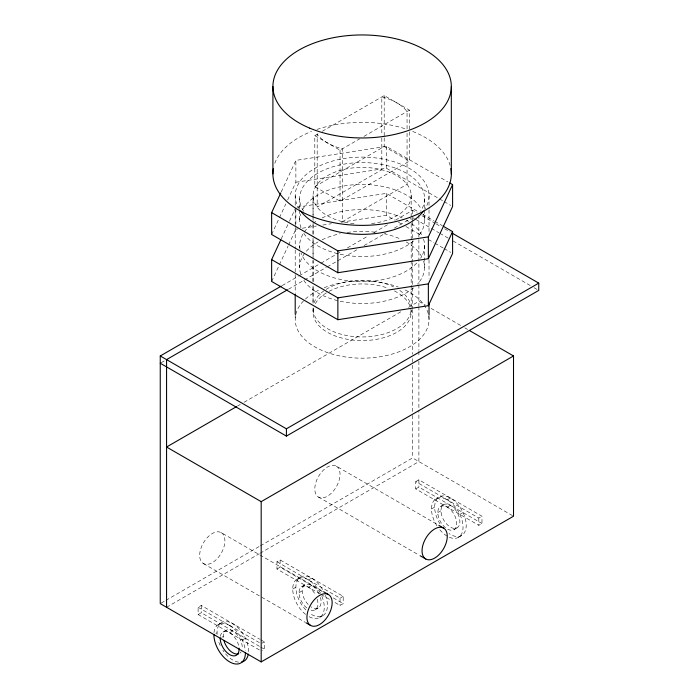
<?xml version="1.0" encoding="UTF-8"?>
<svg xmlns="http://www.w3.org/2000/svg" width="699" height="699" viewBox="0 0 699 699"><rect width="100%" height="100%" fill="white"/><g stroke="black" fill="none" stroke-linecap="round" stroke-linejoin="round"><path stroke-width="0.52" stroke-dasharray="3.5 2.62" d="M313.047 303.183L313.056 285.769M313.056 281.417L313.056 260.744M313.056 256.393L313.065 238.988M313.065 234.628L313.065 221.574M313.065 220.491L313.065 216.131M313.065 215.047L313.073 196.55M281.243 191.928L295.878 160.394L386.364 146.397L447.937 181.941M271.64 234.48L278.953 218.708M279.417 217.73L285.812 203.925M287.647 199.984L295.878 182.247L295.878 160.394M281.243 238.909L289.019 222.16M289.473 221.172L294.969 209.342M271.64 281.461L278.953 265.69M279.417 264.711L288.102 245.978M288.565 244.999L295.878 229.228L295.878 226.1M409.431 131.831L409.431 161.12L340.037 201.181L314.803 186.616L314.803 135.623L319.05 133.168M322.309 131.29L384.197 95.562L409.431 110.127L409.431 130.739M314.803 135.623L340.037 150.189L359.732 138.821M363.961 136.384L409.431 110.127M314.803 186.616L384.197 146.554L409.431 161.12M282.169 285.585L298.228 276.306M299.172 275.764L319.967 263.759M320.911 263.217L336.036 254.48M336.979 253.938L340.762 251.754M347.377 247.935L368.163 235.93M373.834 232.662L388.015 224.475M395.573 220.106L412.585 210.285L417.085 212.889M161.198 362.711L164.981 360.527M288.477 289.229L303.899 280.316M304.537 279.95L326.276 267.402M327.219 266.852L358.404 248.853M364.074 245.576L385.813 233.029M394.323 228.119L411.327 218.298M237.442 406.102L240.273 404.459M244.056 402.283L401.881 311.16M408.496 307.342L418.893 301.339L425.446 305.122M161.198 603.08L164.981 600.904M165.925 600.354L259.486 546.338M260.43 545.797L412.585 457.95L513.512 516.22M166.563 607.274L259.18 553.8M260.124 553.259L418.893 461.593L418.893 410.313M259.381 649.939L198.105 614.552L198.105 607.274L201.26 605.448L259.705 639.192M320.212 594.001L276.953 569.03L276.953 561.743L280.107 559.925L343.192 596.343L343.192 603.63L340.037 605.448L333.729 601.813M415.739 481.62L418.893 479.802L481.969 516.22L481.969 523.507L478.815 525.325L415.739 488.907L415.739 481.62L478.815 518.046L481.969 516.22M198.105 614.552L201.26 612.735L259.836 646.558M276.953 569.03L280.107 567.212L323.366 592.184M415.739 488.907L418.893 487.089L481.969 523.507M219.128 624.268L220.185 623.657L217.031 625.483M297.984 578.746L299.032 578.134L295.878 579.96M434.664 499.829L437.819 498.011M215.842 633.451L217.031 632.77M213.973 632.604A22.307 12.879 60 0 1 229.648 625.483L232.802 623.657A22.307 12.879 60 0 1 248.503 652.578M292.724 589.065L295.878 587.239M308.495 579.96L311.649 578.134M431.51 508.933L434.664 507.116M447.281 499.829L450.436 498.011M222.955 632.106L226.109 630.28M301.802 586.575L304.956 584.757M440.588 506.452L443.743 504.634M221.959 637.208L223.339 636.405M220.342 636.335A13.386 7.724 60 0 1 229.648 632.77L232.802 630.944M299.032 592.7L302.186 590.882M308.495 587.239L311.649 585.421M437.819 512.577L440.973 510.759M447.281 507.116L450.436 505.298M242.256 640.048L245.41 638.231M459.89 514.403L463.044 512.577M315.188 609.755L318.342 607.938M453.966 529.632L457.12 527.806M261.976 643.237L264.336 641.874L264.336 649.153L261.976 650.524M276.953 561.743L340.037 598.169L343.192 596.343M319.644 617.479L322.798 615.662M458.43 537.356L461.585 535.539M295.878 182.247L386.364 168.249L438.605 198.411M296.961 207.21L386.364 193.378L419.016 212.225M295.878 229.228L298.036 228.896M302.344 228.224L316.35 226.057M322.807 225.061L331.422 223.724M341.121 222.23L386.364 215.231L394.76 220.08M439.54 198.944L443.271 201.102M444.197 201.635L450.733 205.41M422.746 214.383L433.939 220.849M434.874 221.382L442.336 225.69M421.995 215.72L435.18 223.331M436.124 223.881L440.824 226.598M444.59 228.774L450.243 232.033M412.585 217.572L414.463 218.656M415.407 219.206L430.47 227.9M431.414 228.442L438.946 232.793M439.889 233.335L448.356 238.228M453.066 240.945L530.27 285.524M534.036 287.691L537.802 289.867M398.491 222.23L402.222 224.388M405.953 226.537L421.812 235.694M428.338 239.469L433.939 242.702M434.874 243.235L443.271 248.084M444.197 248.626L450.733 252.391M431.073 308.373L461.052 325.682M464.8 327.84L467.605 329.465M336.341 466.172A17.842 10.302 -60 0 1 330.688 493.809A17.842 10.302 -60 0 1 315.232 484.888A17.842 10.302 -60 0 1 336.341 466.172L437.941 524.827M318.499 497.076L419.155 555.189M221.216 532.638A17.842 10.302 -60 0 1 215.563 560.275A17.842 10.302 -60 0 1 200.106 551.354A17.842 10.302 -60 0 1 221.216 532.638L323.751 591.835M333.283 597.907L343.192 603.63M321.112 594.526L330.129 599.725M203.374 563.543L304.974 622.197M260.631 639.725L264.336 641.874M198.105 607.274L259.329 642.617M260.736 647.073L264.336 649.153M478.815 518.046L478.815 525.325M429.029 195.72L429.029 208.756M429.029 209.84L429.029 231.561M429.029 259.81L429.029 278.272M429.029 316.289L429.029 319.548M424.564 198.63L424.564 209.036M424.564 210.076L424.564 220.482M424.564 245.611L424.564 267.464M418.893 215.021L418.893 283.759M418.893 284.843L418.893 305.699M418.893 306.669L418.893 350.4M418.893 351.396L418.893 356.936M418.893 361.217L418.893 409.264M418.893 479.802L418.893 487.089M412.585 210.285L412.585 216.533M412.585 217.922L412.585 221.199M412.585 222.291L412.585 239.748M412.585 240.84L412.585 261.566M412.585 262.658L412.585 286.66M412.585 287.752L412.585 308.477M412.585 309.57L412.585 354.306M412.585 358.666L412.585 364.118M412.585 365.21L412.585 414.306M412.585 415.398L412.585 457.95M411.161 194.89L411.169 219.801M411.187 224.038L411.187 308.993M411.187 310.085L411.187 312.261M407.054 128.896L407.054 111.499A49.07 28.327 0 0 0 381.82 96.934L381.82 135.178M407.054 133.247L407.054 184.344L342.414 221.662L342.414 148.817A49.07 28.327 0 0 1 317.18 134.252L317.18 207.096L381.82 169.778L381.82 137.904M386.364 146.397L386.364 168.249M386.364 193.378L386.364 215.231M384.197 95.562L384.197 136.786M384.197 137.869L384.197 146.554M340.037 150.189L340.037 201.181M340.037 598.169L340.037 605.448M313.047 195.72L313.047 217.503M313.047 224.038L313.047 237.11M313.047 238.202L313.047 258.892M313.047 259.984L313.047 281.767M313.047 286.127L313.047 303.549M313.047 307.909L313.047 312.261M299.67 198.63L299.67 209.036M299.67 210.076L299.67 220.482M299.67 245.611L299.67 247.699M299.67 252.898L299.67 267.464M295.878 208.416L295.878 225.061M295.205 195.72L295.205 208.756M295.205 209.84L295.205 227.219M295.205 228.302L295.205 248.94M295.205 250.032L295.205 293.475M295.205 314.113L295.205 319.548M280.107 559.925L280.107 567.212M201.26 605.448L201.26 612.735M410.925 311.544A49.07 28.327 0 0 1 359.583 336.909A49.07 28.327 0 0 1 313.047 308.626M314.087 302.816A49.07 28.327 0 0 1 393.554 286.87M399.793 290.469A49.07 28.327 0 0 1 410.925 305.699M354.043 223.663A49.07 28.327 0 0 1 321.042 180.228A49.07 28.327 0 0 1 403.192 180.228A49.07 28.327 0 0 1 370.182 223.663M299.46 209.263A66.912 38.628 0 0 1 362.117 157.092A66.912 38.628 0 0 1 424.774 209.263M404.983 289.893A66.912 38.628 0 0 1 410.829 346.031A66.912 38.628 0 0 1 313.405 346.031A66.912 38.628 0 0 1 319.251 289.893M324.205 287.717A66.912 38.628 0 0 1 398.255 287.036M394.393 290.924A49.07 28.327 0 0 1 404.013 327.01A49.07 28.327 0 0 1 344.057 338.604A49.07 28.327 0 0 1 314.087 306.459M315.363 303.672A49.07 28.327 0 0 1 326.651 292.689M329.019 291.352A49.07 28.327 0 0 1 387.954 288.18M229.648 625.483A22.307 12.879 60 0 1 245.314 650.699M238.604 662.154A22.307 12.879 60 0 1 222.859 650.271M220.22 645.596A22.307 12.879 60 0 1 218.132 640.109M217.092 634.439A22.307 12.879 60 0 1 232.802 623.657M229.648 632.77A13.386 7.724 60 0 1 238.944 647.073M223.374 637.409A13.386 7.724 60 0 1 233.239 631.214A13.386 7.724 60 0 1 242.099 649.231M241.207 651.739A13.386 7.724 60 0 1 240.141 652.997M436.919 525.797A22.307 12.879 60 0 1 441.314 497.74A22.307 12.879 60 0 1 463 528.549A22.307 12.879 60 0 1 439.103 528.89M440.073 523.979A22.307 12.879 60 0 1 442.327 495.923A22.307 12.879 60 0 1 465.805 521.035A22.307 12.879 60 0 1 449.011 533.538M321.872 596.238A22.307 12.879 60 0 1 322.291 614.963A22.307 12.879 60 0 1 308.495 616.378M305.629 614.412A22.307 12.879 60 0 1 294.847 581.166A22.307 12.879 60 0 1 320.518 593.32M325.367 595.277A22.307 12.879 60 0 1 324.913 613.862A22.307 12.879 60 0 1 310.234 613.661M305.847 609.93A22.307 12.879 60 0 1 298.831 578.335A22.307 12.879 60 0 1 323.672 591.503M317.294 599.226A13.386 7.724 60 0 1 310.216 609.904M306.774 607.92A13.386 7.724 60 0 1 300.36 587.894A13.386 7.724 60 0 1 315.843 595.522M320.448 597.4A13.386 7.724 60 0 1 310.802 606.741M308.172 604.495A13.386 7.724 60 0 1 304.021 585.482A13.386 7.724 60 0 1 318.997 593.704M274.794 163.313A89.21 51.508 0 0 1 311.562 131.429M316.97 129.437A89.21 51.508 0 0 1 407.264 129.437M412.663 131.429A89.21 51.508 0 0 1 450.112 165.392M423.55 214.008A62.447 36.051 0 0 1 418.142 236.411M413.572 240.91A62.447 36.051 0 0 1 354.515 256.271A62.447 36.051 0 0 1 303.637 233.125M300.989 227.874A62.447 36.051 0 0 1 300.684 214.008M302.615 209.551A62.447 36.051 0 0 1 362.117 184.431A62.447 36.051 0 0 1 421.619 209.551M303.637 211.273A62.447 36.051 0 0 1 362.117 162.579A62.447 36.051 0 0 1 420.597 211.273M423.55 260.989A62.447 36.051 0 0 1 417.443 284.187M413.572 287.901A62.447 36.051 0 0 1 354.515 303.252A62.447 36.051 0 0 1 303.637 280.107M300.684 273.947A62.447 36.051 0 0 1 317.958 241.976M322.108 239.783A62.447 36.051 0 0 1 340.212 233.702M347.254 232.452A62.447 36.051 0 0 1 376.979 232.452M384.013 233.702A62.447 36.051 0 0 1 401.226 239.364M406.276 241.976A62.447 36.051 0 0 1 421.619 256.533M423.55 239.137A62.447 36.051 0 0 1 420.597 258.263M416.718 263.112A62.447 36.051 0 0 1 352.777 281.26A62.447 36.051 0 0 1 300.989 253.003M300.002 249.342A62.447 36.051 0 0 1 317.958 220.124M322.108 217.931A62.447 36.051 0 0 1 402.126 217.931M406.276 220.124A62.447 36.051 0 0 1 408.592 221.531M411.519 223.558A62.447 36.051 0 0 1 421.619 234.681M437.932 514.368A13.386 7.724 60 0 0 453.24 529.964A13.386 7.724 60 0 0 450.654 509.789A13.386 7.724 60 0 0 437.932 514.368M441.086 512.55A13.386 7.724 60 0 0 456.395 528.147A13.386 7.724 60 0 0 453.808 507.963A13.386 7.724 60 0 0 441.086 512.55"/><path stroke-width="1.05" d="M449.798 183.016L452.594 184.632L452.594 206.485L428.356 258.726L337.87 272.724L271.64 234.48L271.64 212.627L280.788 192.915M443.271 226.231L452.594 231.614L452.594 253.466L428.356 305.708L337.87 319.705L271.64 281.461L271.64 259.609L280.788 239.897M428.356 258.726L428.356 236.874L452.594 184.632M428.356 305.708L428.356 283.855L452.594 231.614M469.483 330.548L513.512 355.966L513.512 516.22L261.181 661.901L160.254 603.63L160.254 355.966L281.216 286.127M287.525 289.77L166.563 359.609L166.563 607.274M236.498 406.643L166.563 447.019L261.181 501.655L513.512 355.966M160.254 355.966L286.415 428.81L538.746 283.13L538.746 290.408L286.415 436.097L160.254 363.253M214.27 634.36L213.877 634.587A22.307 12.879 60 0 0 229.648 661.901A22.307 12.879 60 0 0 245.41 652.796M220.77 637.89L220.185 638.231A13.386 7.724 60 0 0 230.067 654.849A13.386 7.724 60 0 0 239.067 648.148M271.64 212.627L337.87 250.871L428.356 236.874M271.64 259.609L337.87 297.853L428.356 283.855M452.131 233.117L538.746 283.13M438.876 525.368L443.585 528.086A17.842 10.302 -60 0 1 437.923 555.722A17.842 10.302 -60 0 1 422.476 546.801A17.842 10.302 -60 0 1 443.585 528.086M420.099 555.731L425.743 558.99M323.751 591.835L328.46 594.552A17.842 10.302 -60 0 1 322.798 622.189A17.842 10.302 -60 0 1 307.35 613.268A17.842 10.302 -60 0 1 328.46 594.552M305.909 622.739L310.618 625.456M451.327 86.458L451.327 173.868M429.029 303.252L429.029 315.205M337.87 250.871L337.87 272.724M337.87 297.853L337.87 319.705M295.205 294.567L295.205 314.113M286.415 428.81L286.415 436.097M272.907 86.458L272.907 173.868M261.181 501.655L261.181 661.901M423.524 211.063A66.912 38.628 0 0 1 362.117 234.348A66.912 38.628 0 0 1 300.71 211.063M238.761 653.801A13.386 7.724 60 0 1 224.003 640.817M248.302 654.142A22.307 12.879 60 0 1 241.426 662.093M450.855 168.546A89.21 51.508 0 0 1 362.117 225.375A89.21 51.508 0 0 1 273.379 168.546M309.771 128.162A89.21 51.508 0 0 0 450.855 91.779A89.21 51.508 0 0 0 325.725 39.432A89.21 51.508 0 0 0 309.771 128.162"/></g></svg>
